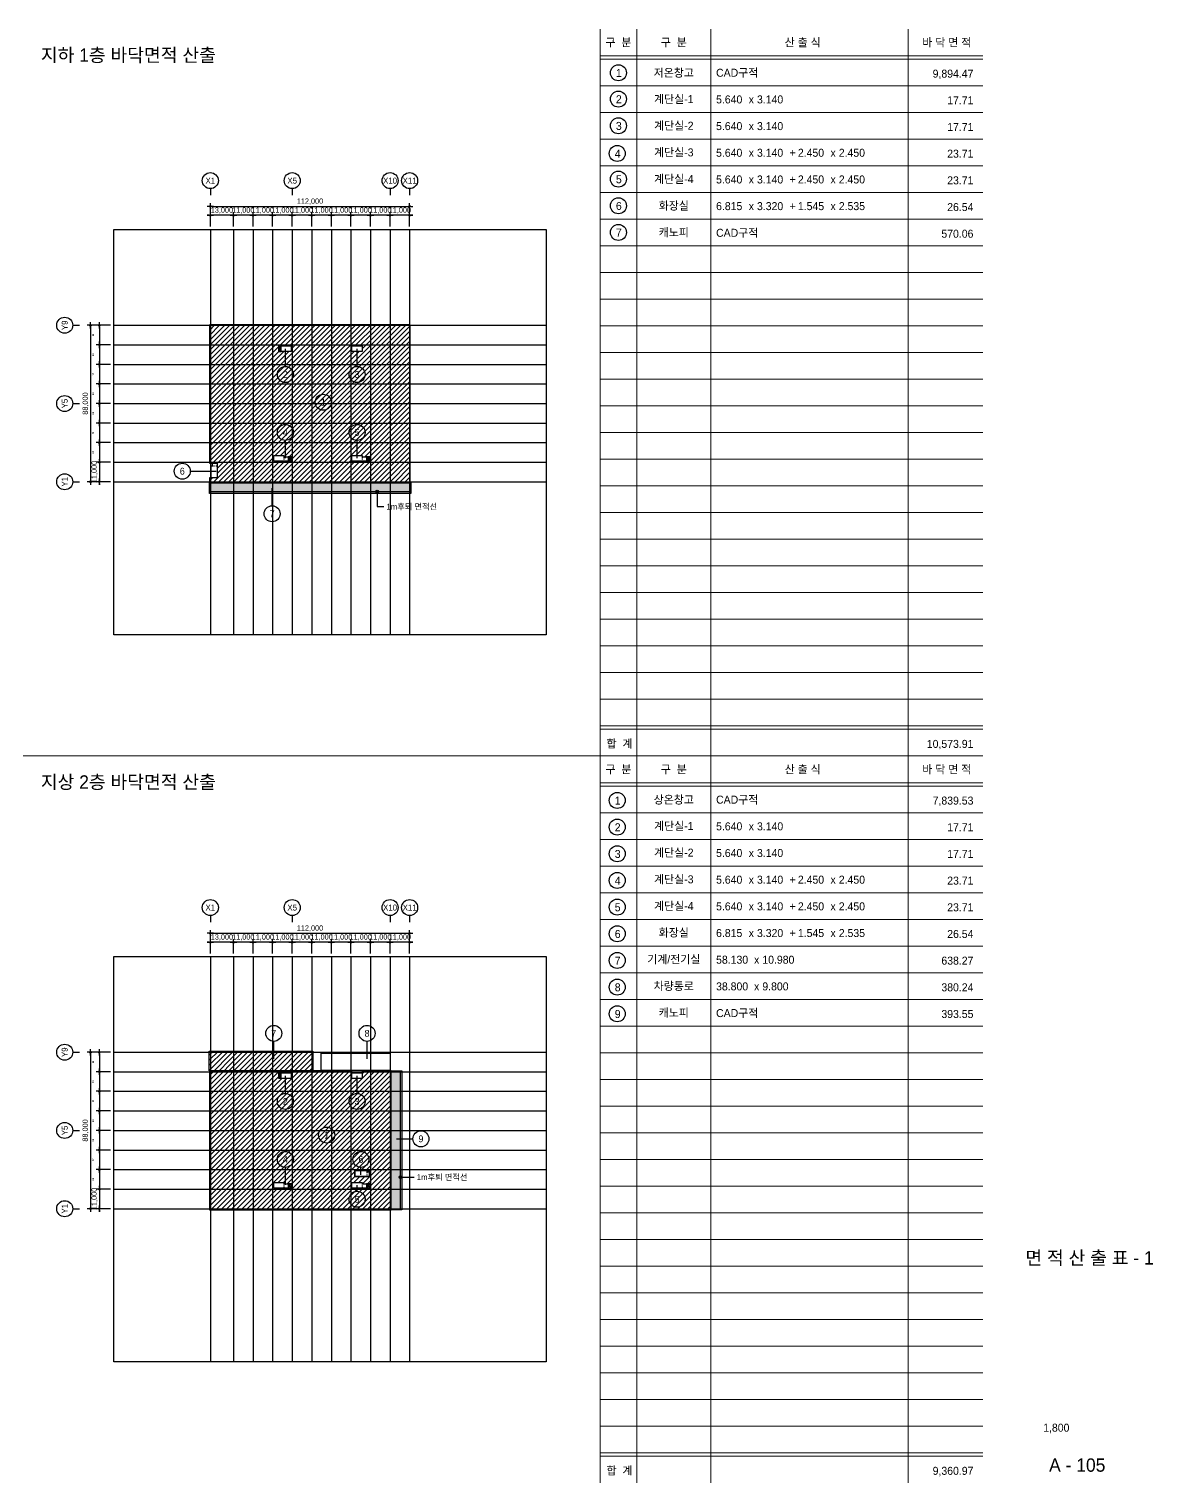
# Model space of a CAD drawing. Header units: millimetres. Extents: x 1215974 to 3657559, y -3188609 to -2371109.
# Drawn here: x 1766093 to 2397573, y -3188609 to -2371109 of the extents above; entities that cross this region are included whole.
import ezdxf
from ezdxf.enums import TextEntityAlignment as Align

# ---------------------------------------------------------------- set-up
doc = ezdxf.new("R2010")
doc.units = ezdxf.units.MM
doc.header["$LTSCALE"] = 200
doc.linetypes.add('5M5', pattern=[10, 5, -5])
doc.linetypes.add('CEN', pattern=[35, 30, -2, 1, -2])
for name, color, linetype in [('0-신축', 1, 'Continuous'), ('3TEX', 3, 'Continuous'), ('4A.TEC CEN', 1, 'CEN'), ('4A.TEC DIM', 7, 'Continuous'), ('4A.TEC FORM-TEXT', 3, 'Continuous'), ('4A.TEC TEXT 2', 3, 'Continuous'), ('4A.TEC 심볼', 7, 'Continuous'), ('HAT', 5, 'Continuous'), ('MK2', 1, 'Continuous'), ('SHEET', 7, 'Continuous'), ('TEXT2', 2, 'Continuous'), ('WINDOW', 6, 'Continuous')]:
    doc.layers.add(name, color=color, linetype=linetype)
doc.layers.add('DEFPOINT', color=135, linetype='Continuous', plot=False)
doc.styles.add('GHS', font='malgun.ttf')
doc.styles.add('나눔고딕', font='')
doc.styles.add('돋움', font='')
doc.styles.add('울릉도L', font='')
doc.styles.get('나눔고딕').set_extended_font_data('Dotum')
doc.styles.get('돋움').set_extended_font_data('Dotum')
doc.styles.get('울릉도L').set_extended_font_data('Dotum')
doc.dimstyles.new('DIM_600(외부치수)', dxfattribs={"dimscale": 400, "dimtxt": 3.3, "dimasz": 1, "dimexe": 2, "dimexo": 2, "dimgap": 1, "dimtad": 1, "dimdec": 0, "dimdsep": 46, "dimlunit": 6, "dimtxsty": '나눔고딕', "dimblk1": 'DIMDOT', "dimblk2": 'DIMDOT', "dimsah": 1, "dimcen": 2.5, "dimdle": 1.5, "dimclrd": 8, "dimclre": 8, "dimclrt": 3, "dimadec": 0, "dimazin": 0, "dimtfac": 1, "dimtdec": 0, "dimtix": 1, "dimtmove": 2, "dimatfit": 3, "dimldrblk": 'DIMDOT', "dimfxl": 1, "dimtvp": 1, "dimtolj": 1, "dimtzin": 0, "dimarcsym": 0})

# ---------------------------------------------------------------- blocks, each defined once
blk = doc.blocks.new('DIMDOT')
at = {"color": 0}
blk.add_line((-2, 0), (2, 0), dxfattribs=at)
for radius in [0.5, 0.25]:
    blk.add_circle((0, 0), radius, dxfattribs=at)
blk = doc.blocks.new('*D464')
at = {"layer": '4A.TEC DIM', "color": 8, "lineweight": -2}
for p, q in [((1324934, -2482093), (1324934, -2468999)), ((1325834, -2470799), (1436034, -2470799)), ((1436934, -2482093), (1436934, -2468999))]:
    blk.add_line(p, q, dxfattribs=at)
at = {"layer": 'Defpoints', "color": 0}
for p in [(1436934, -2470799), (1324934, -2483893), (1436934, -2483893)]:
    blk.add_point(p, dxfattribs=at)
at = {"layer": '4A.TEC DIM', "color": 8, "lineweight": -2, "xscale": 900, "yscale": 900, "zscale": 900, "rotation": 180}
blk.add_blockref('DIMDOT', (1324934, -2470799), dxfattribs=at)
at = {"layer": '4A.TEC DIM', "color": 8, "lineweight": -2, "xscale": 900, "yscale": 900, "zscale": 900}
blk.add_blockref('DIMDOT', (1436934, -2470799), dxfattribs=at)
at = {"layer": '4A.TEC DIM', "color": 3, "insert": (1380934, -2468126), "char_height": 2970, "attachment_point": 5, "style": '나눔고딕'}
blk.add_mtext('\\A1;112,000', dxfattribs=at)
blk = doc.blocks.new('ccs122')
at = {"layer": '4A.TEC 심볼'}
blk.add_line((0, 8), (0, 3), dxfattribs=at)
blk.add_circle((0, 14), 6, dxfattribs=at)
at = {"layer": '4A.TEC TEXT 2', "color": 3, "style": 'GHS'}
blk.add_attdef('NO', text='', height=4.5, dxfattribs=at).set_placement((0, 14), align=Align.MIDDLE_CENTER)
blk = doc.blocks.new('*D465')
at = {"layer": '4A.TEC DIM', "color": 8, "lineweight": -2}
for p, q in [((1268865, -2537667), (1255770, -2537667)), ((1257570, -2538567), (1257570, -2624767)), ((1268865, -2625667), (1255770, -2625667))]:
    blk.add_line(p, q, dxfattribs=at)
at = {"layer": 'Defpoints', "color": 0}
for p in [(1270665, -2537667), (1257570, -2625667), (1270665, -2625667)]:
    blk.add_point(p, dxfattribs=at)
at = {"layer": '4A.TEC DIM', "color": 8, "lineweight": -2, "xscale": 900, "yscale": 900, "zscale": 900}
for p, rotation in [((1257570, -2537667), 90), ((1257570, -2625667), 270)]:
    blk.add_blockref('DIMDOT', p, dxfattribs=dict(at, rotation=rotation))
at = {"layer": '4A.TEC DIM', "color": 3, "insert": (1254897, -2581667), "char_height": 2970, "attachment_point": 5, "rotation": 90, "style": '나눔고딕'}
blk.add_mtext('\\A1;88,000', dxfattribs=at)
blk = doc.blocks.new('*D466')
at = {"layer": '4A.TEC DIM', "color": 8, "lineweight": -2}
for p, q in [((1268865, -2614667), (1260783, -2614667)), ((1262583, -2613767), (1262583, -2612867)), ((1262583, -2614667), (1262583, -2625667)), ((1268865, -2625667), (1260783, -2625667)), ((1262583, -2626567), (1262583, -2627467))]:
    blk.add_line(p, q, dxfattribs=at)
at = {"layer": 'Defpoints', "color": 0}
for p in [(1270665, -2614667), (1262583, -2625667), (1270665, -2625667)]:
    blk.add_point(p, dxfattribs=at)
at = {"layer": '4A.TEC DIM', "color": 8, "lineweight": -2, "xscale": 900, "yscale": 900, "zscale": 900}
for p, rotation in [((1262583, -2614667), 270), ((1262583, -2625667), 90)]:
    blk.add_blockref('DIMDOT', p, dxfattribs=dict(at, rotation=rotation))
at = {"layer": '4A.TEC DIM', "color": 3, "insert": (1259910, -2620167), "char_height": 2970, "attachment_point": 5, "rotation": 90, "style": '나눔고딕'}
blk.add_mtext('\\A1;11,000', dxfattribs=at)
blk = doc.blocks.new('*D467')
at = {"layer": '4A.TEC DIM', "color": 8, "lineweight": -2}
for p, q in [((1324034, -2475811), (1323134, -2475811)), ((1324934, -2482093), (1324934, -2474011)), ((1337934, -2475811), (1324934, -2475811)), ((1337934, -2482093), (1337934, -2474011)), ((1338834, -2475811), (1339734, -2475811))]:
    blk.add_line(p, q, dxfattribs=at)
at = {"layer": 'Defpoints', "color": 0}
for p in [(1324934, -2475811), (1324934, -2483893), (1337934, -2483893)]:
    blk.add_point(p, dxfattribs=at)
at = {"layer": '4A.TEC DIM', "color": 8, "lineweight": -2, "xscale": 900, "yscale": 900, "zscale": 900}
blk.add_blockref('DIMDOT', (1324934, -2475811), dxfattribs=at)
at = {"layer": '4A.TEC DIM', "color": 8, "lineweight": -2, "xscale": 900, "yscale": 900, "zscale": 900, "rotation": 180}
blk.add_blockref('DIMDOT', (1337934, -2475811), dxfattribs=at)
at = {"layer": '4A.TEC DIM', "color": 3, "insert": (1331434, -2473138), "char_height": 2970, "attachment_point": 5, "style": '나눔고딕'}
blk.add_mtext('\\A1;13,000', dxfattribs=at)
blk = doc.blocks.new('*D468')
at = {"layer": '4A.TEC DIM', "color": 8, "lineweight": -2}
for p, q in [((1268865, -2603667), (1260783, -2603667)), ((1262583, -2604567), (1262583, -2613767)), ((1268865, -2614667), (1260783, -2614667))]:
    blk.add_line(p, q, dxfattribs=at)
at = {"layer": 'Defpoints', "color": 0}
for p in [(1270665, -2603667), (1262583, -2614667), (1270665, -2614667)]:
    blk.add_point(p, dxfattribs=at)
at = {"layer": '4A.TEC DIM', "color": 8, "lineweight": -2, "xscale": 900, "yscale": 900, "zscale": 900}
for p, rotation in [((1262583, -2603667), 90), ((1262583, -2614667), 270)]:
    blk.add_blockref('DIMDOT', p, dxfattribs=dict(at, rotation=rotation))
at = {"layer": '4A.TEC DIM', "color": 3, "insert": (1260198, -2609167), "char_height": 2970, "attachment_point": 5, "rotation": 90, "style": '나눔고딕'}
blk.add_mtext('\\A1;"', dxfattribs=at)
blk = doc.blocks.new('*D469')
at = {"layer": '4A.TEC DIM', "color": 8, "lineweight": -2}
for p, q in [((1268865, -2592667), (1260783, -2592667)), ((1262583, -2593567), (1262583, -2602767)), ((1268865, -2603667), (1260783, -2603667))]:
    blk.add_line(p, q, dxfattribs=at)
at = {"layer": 'Defpoints', "color": 0}
for p in [(1270665, -2592667), (1262583, -2603667), (1270665, -2603667)]:
    blk.add_point(p, dxfattribs=at)
at = {"layer": '4A.TEC DIM', "color": 8, "lineweight": -2, "xscale": 900, "yscale": 900, "zscale": 900}
for p, rotation in [((1262583, -2592667), 90), ((1262583, -2603667), 270)]:
    blk.add_blockref('DIMDOT', p, dxfattribs=dict(at, rotation=rotation))
at = {"layer": '4A.TEC DIM', "color": 3, "insert": (1260198, -2598167), "char_height": 2970, "attachment_point": 5, "rotation": 90, "style": '나눔고딕'}
blk.add_mtext('\\A1;"', dxfattribs=at)
blk = doc.blocks.new('*D470')
at = {"layer": '4A.TEC DIM', "color": 8, "lineweight": -2}
for p, q in [((1268865, -2581667), (1260783, -2581667)), ((1262583, -2582567), (1262583, -2591767)), ((1268865, -2592667), (1260783, -2592667))]:
    blk.add_line(p, q, dxfattribs=at)
at = {"layer": 'Defpoints', "color": 0}
for p in [(1270665, -2581667), (1262583, -2592667), (1270665, -2592667)]:
    blk.add_point(p, dxfattribs=at)
at = {"layer": '4A.TEC DIM', "color": 8, "lineweight": -2, "xscale": 900, "yscale": 900, "zscale": 900}
for p, rotation in [((1262583, -2581667), 90), ((1262583, -2592667), 270)]:
    blk.add_blockref('DIMDOT', p, dxfattribs=dict(at, rotation=rotation))
at = {"layer": '4A.TEC DIM', "color": 3, "insert": (1260198, -2587167), "char_height": 2970, "attachment_point": 5, "rotation": 90, "style": '나눔고딕'}
blk.add_mtext('\\A1;"', dxfattribs=at)
blk = doc.blocks.new('*D471')
at = {"layer": '4A.TEC DIM', "color": 8, "lineweight": -2}
for p, q in [((1268865, -2570667), (1260783, -2570667)), ((1262583, -2571567), (1262583, -2580767)), ((1268865, -2581667), (1260783, -2581667))]:
    blk.add_line(p, q, dxfattribs=at)
at = {"layer": 'Defpoints', "color": 0}
for p in [(1270665, -2570667), (1262583, -2581667), (1270665, -2581667)]:
    blk.add_point(p, dxfattribs=at)
at = {"layer": '4A.TEC DIM', "color": 8, "lineweight": -2, "xscale": 900, "yscale": 900, "zscale": 900}
for p, rotation in [((1262583, -2570667), 90), ((1262583, -2581667), 270)]:
    blk.add_blockref('DIMDOT', p, dxfattribs=dict(at, rotation=rotation))
at = {"layer": '4A.TEC DIM', "color": 3, "insert": (1260198, -2576167), "char_height": 2970, "attachment_point": 5, "rotation": 90, "style": '나눔고딕'}
blk.add_mtext('\\A1;"', dxfattribs=at)
blk = doc.blocks.new('*D472')
at = {"layer": '4A.TEC DIM', "color": 8, "lineweight": -2}
for p, q in [((1268865, -2559667), (1260783, -2559667)), ((1262583, -2560567), (1262583, -2569767)), ((1268865, -2570667), (1260783, -2570667))]:
    blk.add_line(p, q, dxfattribs=at)
at = {"layer": 'Defpoints', "color": 0}
for p in [(1270665, -2559667), (1262583, -2570667), (1270665, -2570667)]:
    blk.add_point(p, dxfattribs=at)
at = {"layer": '4A.TEC DIM', "color": 8, "lineweight": -2, "xscale": 900, "yscale": 900, "zscale": 900}
for p, rotation in [((1262583, -2559667), 90), ((1262583, -2570667), 270)]:
    blk.add_blockref('DIMDOT', p, dxfattribs=dict(at, rotation=rotation))
at = {"layer": '4A.TEC DIM', "color": 3, "insert": (1260198, -2565167), "char_height": 2970, "attachment_point": 5, "rotation": 90, "style": '나눔고딕'}
blk.add_mtext('\\A1;"', dxfattribs=at)
blk = doc.blocks.new('*D473')
at = {"layer": '4A.TEC DIM', "color": 8, "lineweight": -2}
for p, q in [((1268865, -2548667), (1260783, -2548667)), ((1262583, -2549567), (1262583, -2558767)), ((1268865, -2559667), (1260783, -2559667))]:
    blk.add_line(p, q, dxfattribs=at)
at = {"layer": 'Defpoints', "color": 0}
for p in [(1270665, -2548667), (1262583, -2559667), (1270665, -2559667)]:
    blk.add_point(p, dxfattribs=at)
at = {"layer": '4A.TEC DIM', "color": 8, "lineweight": -2, "xscale": 900, "yscale": 900, "zscale": 900}
for p, rotation in [((1262583, -2548667), 90), ((1262583, -2559667), 270)]:
    blk.add_blockref('DIMDOT', p, dxfattribs=dict(at, rotation=rotation))
at = {"layer": '4A.TEC DIM', "color": 3, "insert": (1260198, -2554167), "char_height": 2970, "attachment_point": 5, "rotation": 90, "style": '나눔고딕'}
blk.add_mtext('\\A1;"', dxfattribs=at)
blk = doc.blocks.new('*D474')
at = {"layer": '4A.TEC DIM', "color": 8, "lineweight": -2}
for p, q in [((1268865, -2537667), (1260783, -2537667)), ((1262583, -2538567), (1262583, -2547767)), ((1268865, -2548667), (1260783, -2548667))]:
    blk.add_line(p, q, dxfattribs=at)
at = {"layer": 'Defpoints', "color": 0}
for p in [(1270665, -2537667), (1262583, -2548667), (1270665, -2548667)]:
    blk.add_point(p, dxfattribs=at)
at = {"layer": '4A.TEC DIM', "color": 8, "lineweight": -2, "xscale": 900, "yscale": 900, "zscale": 900}
for p, rotation in [((1262583, -2537667), 90), ((1262583, -2548667), 270)]:
    blk.add_blockref('DIMDOT', p, dxfattribs=dict(at, rotation=rotation))
at = {"layer": '4A.TEC DIM', "color": 3, "insert": (1260198, -2543167), "char_height": 2970, "attachment_point": 5, "rotation": 90, "style": '나눔고딕'}
blk.add_mtext('\\A1;"', dxfattribs=at)
blk = doc.blocks.new('*D455')
at = {"layer": '4A.TEC DIM', "color": 8, "lineweight": -2}
for p, q in [((1337034, -2475811), (1336134, -2475811)), ((1337934, -2482093), (1337934, -2474011)), ((1348934, -2475811), (1337934, -2475811)), ((1348934, -2482093), (1348934, -2474011)), ((1349834, -2475811), (1350734, -2475811))]:
    blk.add_line(p, q, dxfattribs=at)
at = {"layer": 'Defpoints', "color": 0}
for p in [(1337934, -2475811), (1337934, -2483893), (1348934, -2483893)]:
    blk.add_point(p, dxfattribs=at)
at = {"layer": '4A.TEC DIM', "color": 8, "lineweight": -2, "xscale": 900, "yscale": 900, "zscale": 900}
blk.add_blockref('DIMDOT', (1337934, -2475811), dxfattribs=at)
at = {"layer": '4A.TEC DIM', "color": 8, "lineweight": -2, "xscale": 900, "yscale": 900, "zscale": 900, "rotation": 180}
blk.add_blockref('DIMDOT', (1348934, -2475811), dxfattribs=at)
at = {"layer": '4A.TEC DIM', "color": 3, "insert": (1343434, -2473138), "char_height": 2970, "attachment_point": 5, "style": '나눔고딕'}
blk.add_mtext('\\A1;11,000', dxfattribs=at)
blk = doc.blocks.new('*D456')
at = {"layer": '4A.TEC DIM', "color": 8, "lineweight": -2}
for p, q in [((1425034, -2475811), (1424134, -2475811)), ((1425934, -2482093), (1425934, -2474011)), ((1436934, -2475811), (1425934, -2475811)), ((1436934, -2482093), (1436934, -2474011)), ((1437834, -2475811), (1438734, -2475811))]:
    blk.add_line(p, q, dxfattribs=at)
at = {"layer": 'Defpoints', "color": 0}
for p in [(1425934, -2475811), (1425934, -2483893), (1436934, -2483893)]:
    blk.add_point(p, dxfattribs=at)
at = {"layer": '4A.TEC DIM', "color": 8, "lineweight": -2, "xscale": 900, "yscale": 900, "zscale": 900}
blk.add_blockref('DIMDOT', (1425934, -2475811), dxfattribs=at)
at = {"layer": '4A.TEC DIM', "color": 8, "lineweight": -2, "xscale": 900, "yscale": 900, "zscale": 900, "rotation": 180}
blk.add_blockref('DIMDOT', (1436934, -2475811), dxfattribs=at)
at = {"layer": '4A.TEC DIM', "color": 3, "insert": (1431434, -2473138), "char_height": 2970, "attachment_point": 5, "style": '나눔고딕'}
blk.add_mtext('\\A1;11,000', dxfattribs=at)
blk = doc.blocks.new('*D457')
at = {"layer": '4A.TEC DIM', "color": 8, "lineweight": -2}
for p, q in [((1348034, -2475811), (1347134, -2475811)), ((1348934, -2482093), (1348934, -2474011)), ((1359934, -2475811), (1348934, -2475811)), ((1359934, -2482093), (1359934, -2474011)), ((1360834, -2475811), (1361734, -2475811))]:
    blk.add_line(p, q, dxfattribs=at)
at = {"layer": 'Defpoints', "color": 0}
for p in [(1348934, -2475811), (1348934, -2483893), (1359934, -2483893)]:
    blk.add_point(p, dxfattribs=at)
at = {"layer": '4A.TEC DIM', "color": 8, "lineweight": -2, "xscale": 900, "yscale": 900, "zscale": 900}
blk.add_blockref('DIMDOT', (1348934, -2475811), dxfattribs=at)
at = {"layer": '4A.TEC DIM', "color": 8, "lineweight": -2, "xscale": 900, "yscale": 900, "zscale": 900, "rotation": 180}
blk.add_blockref('DIMDOT', (1359934, -2475811), dxfattribs=at)
at = {"layer": '4A.TEC DIM', "color": 3, "insert": (1354434, -2473138), "char_height": 2970, "attachment_point": 5, "style": '나눔고딕'}
blk.add_mtext('\\A1;11,000', dxfattribs=at)
blk = doc.blocks.new('*D458')
at = {"layer": '4A.TEC DIM', "color": 8, "lineweight": -2}
for p, q in [((1359034, -2475811), (1358134, -2475811)), ((1359934, -2482093), (1359934, -2474011)), ((1370934, -2475811), (1359934, -2475811)), ((1370934, -2482093), (1370934, -2474011)), ((1371834, -2475811), (1372734, -2475811))]:
    blk.add_line(p, q, dxfattribs=at)
at = {"layer": 'Defpoints', "color": 0}
for p in [(1359934, -2475811), (1359934, -2483893), (1370934, -2483893)]:
    blk.add_point(p, dxfattribs=at)
at = {"layer": '4A.TEC DIM', "color": 8, "lineweight": -2, "xscale": 900, "yscale": 900, "zscale": 900}
blk.add_blockref('DIMDOT', (1359934, -2475811), dxfattribs=at)
at = {"layer": '4A.TEC DIM', "color": 8, "lineweight": -2, "xscale": 900, "yscale": 900, "zscale": 900, "rotation": 180}
blk.add_blockref('DIMDOT', (1370934, -2475811), dxfattribs=at)
at = {"layer": '4A.TEC DIM', "color": 3, "insert": (1365434, -2473138), "char_height": 2970, "attachment_point": 5, "style": '나눔고딕'}
blk.add_mtext('\\A1;11,000', dxfattribs=at)
blk = doc.blocks.new('*D459')
at = {"layer": '4A.TEC DIM', "color": 8, "lineweight": -2}
for p, q in [((1370034, -2475811), (1369134, -2475811)), ((1370934, -2482093), (1370934, -2474011)), ((1381934, -2475811), (1370934, -2475811)), ((1381934, -2482093), (1381934, -2474011)), ((1382834, -2475811), (1383734, -2475811))]:
    blk.add_line(p, q, dxfattribs=at)
at = {"layer": 'Defpoints', "color": 0}
for p in [(1370934, -2475811), (1370934, -2483893), (1381934, -2483893)]:
    blk.add_point(p, dxfattribs=at)
at = {"layer": '4A.TEC DIM', "color": 8, "lineweight": -2, "xscale": 900, "yscale": 900, "zscale": 900}
blk.add_blockref('DIMDOT', (1370934, -2475811), dxfattribs=at)
at = {"layer": '4A.TEC DIM', "color": 8, "lineweight": -2, "xscale": 900, "yscale": 900, "zscale": 900, "rotation": 180}
blk.add_blockref('DIMDOT', (1381934, -2475811), dxfattribs=at)
at = {"layer": '4A.TEC DIM', "color": 3, "insert": (1376434, -2473138), "char_height": 2970, "attachment_point": 5, "style": '나눔고딕'}
blk.add_mtext('\\A1;11,000', dxfattribs=at)
blk = doc.blocks.new('*D460')
at = {"layer": '4A.TEC DIM', "color": 8, "lineweight": -2}
for p, q in [((1381034, -2475811), (1380134, -2475811)), ((1381934, -2482093), (1381934, -2474011)), ((1392934, -2475811), (1381934, -2475811)), ((1392934, -2482093), (1392934, -2474011)), ((1393834, -2475811), (1394734, -2475811))]:
    blk.add_line(p, q, dxfattribs=at)
at = {"layer": 'Defpoints', "color": 0}
for p in [(1381934, -2475811), (1381934, -2483893), (1392934, -2483893)]:
    blk.add_point(p, dxfattribs=at)
at = {"layer": '4A.TEC DIM', "color": 8, "lineweight": -2, "xscale": 900, "yscale": 900, "zscale": 900}
blk.add_blockref('DIMDOT', (1381934, -2475811), dxfattribs=at)
at = {"layer": '4A.TEC DIM', "color": 8, "lineweight": -2, "xscale": 900, "yscale": 900, "zscale": 900, "rotation": 180}
blk.add_blockref('DIMDOT', (1392934, -2475811), dxfattribs=at)
at = {"layer": '4A.TEC DIM', "color": 3, "insert": (1387434, -2473138), "char_height": 2970, "attachment_point": 5, "style": '나눔고딕'}
blk.add_mtext('\\A1;11,000', dxfattribs=at)
blk = doc.blocks.new('*D461')
at = {"layer": '4A.TEC DIM', "color": 8, "lineweight": -2}
for p, q in [((1392034, -2475811), (1391134, -2475811)), ((1392934, -2482093), (1392934, -2474011)), ((1403934, -2475811), (1392934, -2475811)), ((1403934, -2482093), (1403934, -2474011)), ((1404834, -2475811), (1405734, -2475811))]:
    blk.add_line(p, q, dxfattribs=at)
at = {"layer": 'Defpoints', "color": 0}
for p in [(1392934, -2475811), (1392934, -2483893), (1403934, -2483893)]:
    blk.add_point(p, dxfattribs=at)
at = {"layer": '4A.TEC DIM', "color": 8, "lineweight": -2, "xscale": 900, "yscale": 900, "zscale": 900}
blk.add_blockref('DIMDOT', (1392934, -2475811), dxfattribs=at)
at = {"layer": '4A.TEC DIM', "color": 8, "lineweight": -2, "xscale": 900, "yscale": 900, "zscale": 900, "rotation": 180}
blk.add_blockref('DIMDOT', (1403934, -2475811), dxfattribs=at)
at = {"layer": '4A.TEC DIM', "color": 3, "insert": (1398434, -2473138), "char_height": 2970, "attachment_point": 5, "style": '나눔고딕'}
blk.add_mtext('\\A1;11,000', dxfattribs=at)
blk = doc.blocks.new('*D462')
at = {"layer": '4A.TEC DIM', "color": 8, "lineweight": -2}
for p, q in [((1403034, -2475811), (1402134, -2475811)), ((1403934, -2482093), (1403934, -2474011)), ((1414934, -2475811), (1403934, -2475811)), ((1414934, -2482093), (1414934, -2474011)), ((1415834, -2475811), (1416734, -2475811))]:
    blk.add_line(p, q, dxfattribs=at)
at = {"layer": 'Defpoints', "color": 0}
for p in [(1403934, -2475811), (1403934, -2483893), (1414934, -2483893)]:
    blk.add_point(p, dxfattribs=at)
at = {"layer": '4A.TEC DIM', "color": 8, "lineweight": -2, "xscale": 900, "yscale": 900, "zscale": 900}
blk.add_blockref('DIMDOT', (1403934, -2475811), dxfattribs=at)
at = {"layer": '4A.TEC DIM', "color": 8, "lineweight": -2, "xscale": 900, "yscale": 900, "zscale": 900, "rotation": 180}
blk.add_blockref('DIMDOT', (1414934, -2475811), dxfattribs=at)
at = {"layer": '4A.TEC DIM', "color": 3, "insert": (1409434, -2473138), "char_height": 2970, "attachment_point": 5, "style": '나눔고딕'}
blk.add_mtext('\\A1;11,000', dxfattribs=at)
blk = doc.blocks.new('*D463')
at = {"layer": '4A.TEC DIM', "color": 8, "lineweight": -2}
for p, q in [((1414034, -2475811), (1413134, -2475811)), ((1414934, -2482093), (1414934, -2474011)), ((1425934, -2475811), (1414934, -2475811)), ((1425934, -2482093), (1425934, -2474011)), ((1426834, -2475811), (1427734, -2475811))]:
    blk.add_line(p, q, dxfattribs=at)
at = {"layer": 'Defpoints', "color": 0}
for p in [(1414934, -2475811), (1414934, -2483893), (1425934, -2483893)]:
    blk.add_point(p, dxfattribs=at)
at = {"layer": '4A.TEC DIM', "color": 8, "lineweight": -2, "xscale": 900, "yscale": 900, "zscale": 900}
blk.add_blockref('DIMDOT', (1414934, -2475811), dxfattribs=at)
at = {"layer": '4A.TEC DIM', "color": 8, "lineweight": -2, "xscale": 900, "yscale": 900, "zscale": 900, "rotation": 180}
blk.add_blockref('DIMDOT', (1425934, -2475811), dxfattribs=at)
at = {"layer": '4A.TEC DIM', "color": 3, "insert": (1420434, -2473138), "char_height": 2970, "attachment_point": 5, "style": '나눔고딕'}
blk.add_mtext('\\A1;11,000', dxfattribs=at)
blk = doc.blocks.new('aw7')
at = {"layer": '4A.TEC CEN', "color": 250, "ltscale": 500}
for p, q in [((1270664.75, -2537666.62), (1513625.95, -2537666.62)), ((1270664.75, -2548666.62), (1513625.95, -2548666.62)), ((1270664.75, -2559666.62), (1513625.95, -2559666.62)), ((1270664.75, -2570666.62), (1513625.95, -2570666.62)), ((1270664.75, -2581666.62), (1513625.95, -2581666.62)), ((1270664.75, -2592666.62), (1513625.95, -2592666.62)), ((1270664.75, -2603666.62), (1513625.95, -2603666.62)), ((1270664.75, -2614666.62), (1513625.95, -2614666.62)), ((1270664.75, -2625666.62), (1513625.95, -2625666.62))]:
    blk.add_line(p, q, dxfattribs=at)
for points in [[(1324933.58, -2483892.94), (1324933.58, -2711729.78)], [(1337933.58, -2483892.94), (1337933.58, -2711729.78)], [(1348933.58, -2483892.94), (1348933.58, -2711729.78)], [(1359933.58, -2483892.94), (1359933.58, -2711729.78)], [(1370933.58, -2483892.94), (1370933.58, -2711729.78)], [(1381933.58, -2483892.94), (1381933.58, -2711729.78)], [(1392933.58, -2483892.94), (1392933.58, -2711729.78)], [(1403933.58, -2483892.94), (1403933.58, -2711729.78)], [(1414933.58, -2483892.94), (1414933.58, -2711729.78)], [(1425933.58, -2483892.94), (1425933.58, -2711729.78)], [(1436933.58, -2483892.94), (1436933.58, -2711729.78)]]:
    blk.add_lwpolyline(points, dxfattribs=at)
at = {"layer": 'DEFPOINT', "elevation": -1666.67}
blk.add_lwpolyline([(1270664.75, -2483892.94), (1513625.95, -2483892.94), (1513625.95, -2711729.78), (1270664.75, -2711729.78)], close=True, dxfattribs=at)
at = {"layer": '4A.TEC 심볼'}
ref = blk.add_blockref('ccs122', (1324933.58, -2466833.46, 4999.55), dxfattribs=dict(at, xscale=749.999996624525, yscale=749.999996624525, zscale=749.999996624525))
ref.add_attrib('NO', 'X1', dxfattribs={"layer": '0', "color": 3, "height": 3375, "style": '울릉도L'}).set_placement((1324928.96, -2456320.02, 4999.55), align=Align.MIDDLE_CENTER)
ref = blk.add_blockref('ccs122', (1370933.58, -2466833.46, 4999.55), dxfattribs=dict(at, xscale=749.999996624525, yscale=749.999996624525, zscale=749.999996624525))
ref.add_attrib('NO', 'X5', dxfattribs={"layer": '0', "color": 3, "height": 3375, "style": '울릉도L'}).set_placement((1370928.96, -2456320.02, 9999.1), align=Align.MIDDLE_CENTER)
ref = blk.add_blockref('ccs122', (1425933.58, -2466833.46, 4999.55), dxfattribs=dict(at, xscale=749.999996624525, yscale=749.999996624525, zscale=749.999996624525))
ref.add_attrib('NO', 'X10', dxfattribs={"layer": '0', "color": 3, "height": 3375, "style": '울릉도L'}).set_placement((1425928.96, -2456320.02, 9999.1), align=Align.MIDDLE_CENTER)
ref = blk.add_blockref('ccs122', (1436933.58, -2466833.46, 4999.55), dxfattribs=dict(at, xscale=749.999996624525, yscale=749.999996624525, zscale=749.999996624525))
ref.add_attrib('NO', 'X11', dxfattribs={"layer": '0', "color": 3, "height": 3375, "style": '울릉도L'}).set_placement((1436928.96, -2456320.03, 9999.1), align=Align.MIDDLE_CENTER)
ref = blk.add_blockref('ccs122', (1253605.27, -2537666.62, 4999.55), dxfattribs=dict(at, xscale=749.999996624525, yscale=749.999996624525, zscale=749.999996624525, rotation=90))
ref.add_attrib('NO', 'Y9', dxfattribs={"layer": '0', "color": 3, "height": 3375, "rotation": 90, "style": '울릉도L'}).set_placement((1243091.84, -2537671.24, 7499.55), align=Align.MIDDLE_CENTER)
ref = blk.add_blockref('ccs122', (1253605.27, -2581666.62, 4999.55), dxfattribs=dict(at, xscale=749.999996624525, yscale=749.999996624525, zscale=749.999996624525, rotation=90))
ref.add_attrib('NO', 'Y5', dxfattribs={"layer": '0', "color": 3, "height": 3375, "rotation": 90, "style": '울릉도L'}).set_placement((1243091.84, -2581671.24, 7499.55), align=Align.MIDDLE_CENTER)
ref = blk.add_blockref('ccs122', (1253605.27, -2625666.62, 4999.55), dxfattribs=dict(at, xscale=749.999996624525, yscale=749.999996624525, zscale=749.999996624525, rotation=90))
ref.add_attrib('NO', 'Y1', dxfattribs={"layer": '0', "color": 3, "height": 3375, "rotation": 90, "style": '울릉도L'}).set_placement((1243091.83, -2625671.24, 7499.55), align=Align.MIDDLE_CENTER)
at = {"layer": '4A.TEC DIM'}
for base, p1, p2, picture, middle in [((1436933.58, -2470798.64, 4999.55), (1324933.58, -2483892.94, 4999.55), (1436933.58, -2483892.94, 882.27), '*D464', (1380933.58, -2468125.51, 4999.55)), ((1324933.58, -2475811.36, 4999.55), (1337933.58, -2483892.94), (1324933.58, -2483892.94, 4999.55), '*D467', (1331433.58, -2473138.23, 4999.55)), ((1337933.58, -2475811.36, 4999.55), (1348933.58, -2483892.94), (1337933.58, -2483892.94, 4230.39), '*D455', (1343433.58, -2473138.23, 4999.55)), ((1348933.58, -2475811.36, 4999.55), (1359933.58, -2483892.94), (1348933.58, -2483892.94, 4230.39), '*D457', (1354433.58, -2473138.23, 4999.55)), ((1359933.58, -2475811.36, 4999.55), (1370933.58, -2483892.94), (1359933.58, -2483892.94, 4230.39), '*D458', (1365433.58, -2473138.23, 4999.55)), ((1370933.58, -2475811.36, 4999.55), (1381933.58, -2483892.94), (1370933.58, -2483892.94, 4230.39), '*D459', (1376433.58, -2473138.23, 4999.55)), ((1381933.58, -2475811.36, 4999.55), (1392933.58, -2483892.94), (1381933.58, -2483892.94, 4230.39), '*D460', (1387433.58, -2473138.23, 4999.55)), ((1392933.58, -2475811.36, 4999.55), (1403933.58, -2483892.94), (1392933.58, -2483892.94, 4230.39), '*D461', (1398433.58, -2473138.23, 4999.55)), ((1403933.58, -2475811.36, 4999.55), (1414933.58, -2483892.94), (1403933.58, -2483892.94, 4230.39), '*D462', (1409433.58, -2473138.23, 4999.55)), ((1414933.58, -2475811.36, 4999.55), (1425933.58, -2483892.94), (1414933.58, -2483892.94, 4230.39), '*D463', (1420433.58, -2473138.23, 4999.55)), ((1425933.58, -2475811.36, 4999.55), (1436933.58, -2483892.94), (1425933.58, -2483892.94, 4230.39), '*D456', (1431433.58, -2473138.23, 4999.55))]:
    dim = blk.add_linear_dim(base=base, p1=p1, p2=p2, dimstyle='DIM_600(외부치수)', override={"dimscale": 900, "dimdec": 1, "dimblk1": 'DIMDOT', "dimblk2": 'DIMDOT'}, dxfattribs=at)
    dim.commit()
    dim.dimension.update_dxf_attribs({"geometry": picture, "text_midpoint": middle})
for base, p1, picture, middle in [((1257570.46, -2625666.62, 3332.88), (1270664.75, -2537666.62, 3332.88), '*D465', (1254897.32, -2581666.62, 3332.88)), ((1262583.17, -2625666.62, 3332.88), (1270664.75, -2614666.62, 3332.88), '*D466', (1259910.04, -2620166.62, 3332.88))]:
    dim = blk.add_linear_dim(base=base, p1=p1, p2=(1270664.75, -2625666.62, 3332.88), angle=90, dimstyle='DIM_600(외부치수)', override={"dimscale": 900, "dimdec": 1, "dimblk1": 'DIMDOT', "dimblk2": 'DIMDOT'}, dxfattribs=at)
    dim.commit()
    dim.dimension.update_dxf_attribs({"geometry": picture, "text_midpoint": middle})
for base, p1, p2, picture, middle in [((1262583.17, -2548666.62, 3332.88), (1270664.75, -2537666.62, 3332.88), (1270664.75, -2548666.62, 3332.88), '*D474', (1260198.17, -2543166.62, 3332.88)), ((1262583.17, -2559666.62, 3332.88), (1270664.75, -2548666.62, 3332.88), (1270664.75, -2559666.62, 3332.88), '*D473', (1260198.17, -2554166.62, 3332.88)), ((1262583.17, -2570666.62, 3332.88), (1270664.75, -2559666.62, 3332.88), (1270664.75, -2570666.62, 3332.88), '*D472', (1260198.17, -2565166.62, 3332.88)), ((1262583.17, -2581666.62, 3332.88), (1270664.75, -2570666.62, 3332.88), (1270664.75, -2581666.62, 3332.88), '*D471', (1260198.17, -2576166.62, 3332.88)), ((1262583.17, -2592666.62, 3332.88), (1270664.75, -2581666.62, 3332.88), (1270664.75, -2592666.62, 3332.88), '*D470', (1260198.17, -2587166.62, 3332.88)), ((1262583.17, -2603666.62, 3332.88), (1270664.75, -2592666.62, 3332.88), (1270664.75, -2603666.62, 3332.88), '*D469', (1260198.17, -2598166.62, 3332.88)), ((1262583.17, -2614666.62, 3332.88), (1270664.75, -2603666.62, 3332.88), (1270664.75, -2614666.62, 3332.88), '*D468', (1260198.17, -2609166.62, 3332.88))]:
    dim = blk.add_linear_dim(base=base, p1=p1, p2=p2, angle=90, text='"', dimstyle='DIM_600(외부치수)', override={"dimscale": 900, "dimdec": 1, "dimtxsty": '나눔고딕', "dimblk1": 'DIMDOT', "dimblk2": 'DIMDOT'}, dxfattribs=at)
    dim.commit()
    dim.dimension.update_dxf_attribs({"geometry": picture, "text_midpoint": middle})

msp = doc.modelspace()

# ---------------------------------------------------------------- hatches: boundary and pattern name
at = {"layer": 'HAT'}
h = msp.add_hatch(dxfattribs=at)
h.set_pattern_fill('ANSI31', color=8, scale=16000, style=0)
h.set_pattern_definition([(45, (-428651, 845765.4), (-1414.2136, 1414.2136), [])])
h.paths.add_polyline_path([(1867371, -2615167), (1871754, -2615167), (1871754, -2623527), (1867371, -2623527), (1867371, -2626229), (1980534, -2626229), (1980534, -2625967), (1980234, -2625967), (1980234, -2537367), (1867634, -2537367), (1867634, -2537667), (1867371, -2537667)])
h.paths.add_polyline_path([(1911624, -2614067), (1903534, -2614067), (1903534, -2610927), (1909174, -2610927), (1909174, -2611617), (1911624, -2611617), (1911624, -2611479), (1913596, -2611479), (1913596, -2614204), (1911624, -2614204)], flags=16)
h.paths.add_polyline_path([(1955624, -2614067), (1947534, -2614067), (1947534, -2610927), (1953174, -2610927), (1953174, -2611617), (1955624, -2611617), (1955624, -2611479), (1957596, -2611479), (1957596, -2614204), (1955624, -2614204)], flags=16)
h.paths.add_polyline_path([(1907694, -2552407), (1907694, -2552544), (1906356, -2552544), (1906356, -2549129), (1907694, -2549129), (1907694, -2549267), (1913334, -2549267), (1913334, -2552407)], flags=16)
h.paths.add_polyline_path([(1947534, -2549267), (1953174, -2549267), (1953174, -2552407), (1947534, -2552407)], flags=16)
h = msp.add_hatch(dxfattribs=at)
h.set_pattern_fill('ANSI31', color=8, scale=16000, style=0)
h.set_pattern_definition([(45, (-410798.4, 456010.7), (-1414.2136, 1414.2136), [])])
h.paths.add_polyline_path([(1907694, -2961157), (1907694, -2961294), (1906356, -2961294), (1906356, -2956829), (1867371, -2956829), (1867371, -3034979), (1969496, -3034979), (1969496, -2956854), (1953174, -2956854), (1953174, -2961157), (1947534, -2961157), (1947534, -2956854), (1925496, -2956854), (1925496, -2956829), (1913334, -2956829), (1913334, -2961157)])
h.paths.add_polyline_path([(1911624, -3022817), (1903534, -3022817), (1903534, -3019677), (1909174, -3019677), (1909174, -3020367), (1911624, -3020367), (1911624, -3020229), (1913596, -3020229), (1913596, -3022954), (1911624, -3022954)], flags=16)
h.paths.add_polyline_path([(1955624, -3022817), (1947534, -3022817), (1947534, -3019677), (1953174, -3019677), (1953174, -3020367), (1955624, -3020367), (1955624, -3020229), (1957596, -3020229), (1957596, -3022954), (1955624, -3022954)], flags=16)
h.paths.add_polyline_path([(1957414, -3012937), (1949054, -3012937), (1949054, -3016257), (1957414, -3016257)], flags=16)
h.paths.add_polyline_path([(1925496, -2956829), (1867366, -2956829), (1867366, -2945849), (1925496, -2945849)])
at = {"layer": 'MK2'}
h = msp.add_hatch(color=253, dxfattribs=at)
h.dxf.hatch_style = 1
h.paths.add_polyline_path([(1867371, -2626229), (1867371, -2631267), (1980534, -2631267), (1980534, -2626229)])
h = msp.add_hatch(color=253, dxfattribs=at)
h.dxf.hatch_style = 1
h.paths.add_polyline_path([(1969496, -2956854), (1969496, -3034979), (1974534, -3034979), (1974534, -2956854)])

# ---------------------------------------------------------------- linework, layer by layer
for p, q in [((1910088, -2560838, 0), (1910088, -2550956, 0)), ((1950392, -2560838, 0), (1950392, -2550956, 0)), ((1910088, -2612300, 0), (1910088, -2602419, 0)), ((1950392, -2612300, 0), (1950392, -2602419, 0)), ((1856676, -2619706, 0), (1871239, -2619706, 0)), ((1902664, -2639169, 0), (1902664, -2629288, 0)), ((1961647, -2631177, 0), (1961647, -2639628, 0)), ((1961647, -2639628, 0), (1965468, -2639628, 0)), ((1903588, -2950188), (1903588, -2940307)), ((1955989, -2950188), (1955989, -2940307)), ((1910088, -2969588, 0), (1910088, -2959706, 0)), ((1950392, -2969588, 0), (1950392, -2959706, 0)), ((1972457, -2995124), (1981760, -2995124)), ((1910088, -3021050, 0), (1910088, -3011169, 0)), ((1952555, -3015359, 0), (1952555, -3011169, 0)), ((1950392, -3024616, 0), (1950392, -3021253, 0)), ((1974861, -3016632), (1982503, -3016632))]:
    msp.add_line(p, q)
at = {"color": 1}
for p, q in [((1907694, -2961294), (1906356, -2956829)), ((1907694, -2956829, 0), (1906356, -2961294, 0)), ((1907694, -2958017), (1913334, -2956829)), ((1907694, -2956829, 0), (1913334, -2958017, 0)), ((1955869, -3013722), (1957414, -3012937)), ((1955869, -3012937, 0), (1957414, -3013722, 0)), ((1911624, -3022954), (1913596, -3020229)), ((1911624, -3020229, 0), (1913596, -3022954, 0)), ((1955624, -3022954), (1957596, -3020229)), ((1955624, -3020229, 0), (1957596, -3022954, 0))]:
    msp.add_line(p, q, dxfattribs=at)
at = {"color": 1, "linetype": '5M5', "ltscale": 0.5}
for p, q in [((1955869, -3013722), (1955869, -3016257)), ((1909174, -3020367), (1909174, -3022817)), ((1953174, -3020367), (1953174, -3022817))]:
    msp.add_line(p, q, dxfattribs=at)
at = {"color": 2, "ltscale": 600}
for points in [[(1867371, -2615167), (1871754, -2615167), (1871754, -2623527), (1867371, -2623527), (1867371, -2626229), (1980534, -2626229), (1980534, -2625967), (1980534, -2625967), (1980234, -2625967), (1980234, -2537367), (1867634, -2537367), (1867634, -2537667), (1867371, -2537667)], [(1907694, -2549267), (1913334, -2549267), (1913334, -2552407), (1907694, -2552407)], [(1947534, -2549267), (1953174, -2549267), (1953174, -2552407), (1947534, -2552407)], [(1868434, -2623527), (1868434, -2616712), (1869219, -2616712), (1869219, -2615167), (1871754, -2615167), (1871754, -2623527)], [(1903534, -2610927), (1909174, -2610927), (1909174, -2611617), (1911624, -2611617), (1911624, -2614067), (1903534, -2614067)], [(1947534, -2610927), (1953174, -2610927), (1953174, -2611617), (1955624, -2611617), (1955624, -2614067), (1947534, -2614067)], [(1925496, -2956829), (1867366, -2956829), (1867366, -2945849), (1925496, -2945849)], [(1907694, -2958017), (1913334, -2958017), (1913334, -2961157), (1907694, -2961157)], [(1947534, -2958017), (1953174, -2958017), (1953174, -2961157), (1947534, -2961157)], [(1949054, -3016257), (1949054, -3012937), (1955869, -3012937), (1955869, -3013722), (1957414, -3013722), (1957414, -3016257)], [(1903534, -3019677), (1909174, -3019677), (1909174, -3020367), (1911624, -3020367), (1911624, -3022817), (1903534, -3022817)], [(1947534, -3019677), (1953174, -3019677), (1953174, -3020367), (1955624, -3020367), (1955624, -3022817), (1947534, -3022817)]]:
    msp.add_lwpolyline(points, close=True, dxfattribs=at)
at = {"color": 1}
for points in [[(1907694, -2552407), (1907694, -2552544), (1906356, -2552544), (1906356, -2549129), (1907694, -2549129), (1907694, -2549267), (1913334, -2549267), (1913334, -2552407), (1907694, -2552407)], [(1906356, -2549129), (1907694, -2552544)], [(1907694, -2549129), (1906356, -2552544)], [(1911624, -2611479), (1913596, -2614204)], [(1913596, -2611479), (1911624, -2614204)], [(1955624, -2611479), (1957596, -2614204)], [(1957596, -2611479), (1955624, -2614204)]]:
    msp.add_lwpolyline(points, dxfattribs=at)
for points in [[(1911624, -2614067), (1903534, -2614067), (1903534, -2610927), (1909174, -2610927), (1909174, -2611617), (1911624, -2611617), (1911624, -2611479), (1913596, -2611479), (1913596, -2614204), (1911624, -2614204), (1911624, -2614067)], [(1955624, -2614067), (1947534, -2614067), (1947534, -2610927), (1953174, -2610927), (1953174, -2611617), (1955624, -2611617), (1955624, -2611479), (1957596, -2611479), (1957596, -2614204), (1955624, -2614204), (1955624, -2614067)], [(1957414, -3012937), (1949054, -3012937), (1949054, -3016257), (1957414, -3016257)], [(1911624, -3022817), (1903534, -3022817), (1903534, -3019677), (1909174, -3019677), (1909174, -3020367), (1911624, -3020367), (1911624, -3020229), (1913596, -3020229), (1913596, -3022954), (1911624, -3022954), (1911624, -3022817)], [(1955624, -3022817), (1947534, -3022817), (1947534, -3019677), (1953174, -3019677), (1953174, -3020367), (1955624, -3020367), (1955624, -3020229), (1957596, -3020229), (1957596, -3022954), (1955624, -3022954), (1955624, -3022817)]]:
    msp.add_lwpolyline(points, close=True, dxfattribs=at)
at = {"color": 1, "linetype": '5M5', "ltscale": 0.5}
for points in [[(1909174, -2611617), (1909174, -2614067)], [(1953174, -2611629), (1953174, -2614067)], [(1869219, -2616712), (1871754, -2616712)]]:
    msp.add_lwpolyline(points, dxfattribs=at)
msp.add_lwpolyline([(1867371, -2626229), (1980534, -2626229), (1980534, -2632267), (1867371, -2632267)], close=True)
at = {"color": 4}
msp.add_lwpolyline([(1930134, -2946917), (1968934, -2946917), (1968934, -2956717), (1930134, -2956717)], close=True, dxfattribs=at)
at = {"color": 2, "ltscale": 600}
msp.add_lwpolyline([(1907694, -2961157), (1907694, -2961294), (1906356, -2961294), (1906356, -2956829), (1867371, -2956829), (1867371, -3034979), (1969496, -3034979), (1969496, -2956854), (1953174, -2956854), (1953174, -2961157), (1947534, -2961157), (1947534, -2956854), (1925496, -2956854), (1925496, -2956829), (1913334, -2956829), (1913334, -2961157), (1907694, -2961157)], dxfattribs=at)
at = {"elevation": 0}
msp.add_lwpolyline([(1969496, -2956854), (1975534, -2956854), (1975534, -3034979), (1969496, -3034979)], close=True, dxfattribs=at)
for centre, radius in [((1910088, -2565338, 0), 4500), ((1950392, -2565338, 0), 4500), ((1931413, -2580929, 0), 4500), ((1910088, -2597919, 0), 4500), ((1950392, -2597919, 0), 4500), ((1852176, -2619706, 0), 4500), ((1961647, -2631177, 0), 771), ((1902664, -2643669, 0), 4500), ((1903588, -2935807), 4500), ((1955989, -2935807), 4500), ((1910088, -2974088, 0), 4500), ((1950392, -2974088, 0), 4500), ((1933297, -2993021, 0), 4500), ((1986260, -2995124), 4500), ((1910088, -3006669, 0), 4500), ((1952555, -3006669, 0), 4500), ((1974861, -3016632), 771), ((1950392, -3029116, 0), 4500)]:
    msp.add_circle(centre, radius)
at = {"layer": '0-신축', "color": 3}
msp.add_lwpolyline([(1867371, -2626229), (1980534, -2626229), (1980534, -2631267), (1867371, -2631267)], close=True, dxfattribs=at)
at = {"layer": '0-신축', "color": 3, "elevation": 0}
msp.add_lwpolyline([(1969496, -2956854), (1974534, -2956854), (1974534, -3034979), (1969496, -3034979)], close=True, dxfattribs=at)
at = {"layer": 'SHEET', "color": 2, "lineweight": 0}
for p, q in [((2086899, -2371109), (2086899, -2779859)), ((1215974, -2779859), (2301974, -2779859)), ((2086899, -2779859), (2086899, -3188609))]:
    msp.add_line(p, q, dxfattribs=at)
at = {"layer": 'SHEET', "color": 8, "lineweight": 0}
for p, q in [((2107582, -2371109), (2107582, -2779859)), ((2259963, -2371109), (2259963, -2779859)), ((2301974, -2402984), (2086899, -2402984)), ((2301974, -2417984), (2086899, -2417984)), ((2301974, -2432984), (2086899, -2432984)), ((2301974, -2447984), (2086899, -2447984)), ((2301974, -2462984), (2086899, -2462984)), ((2301974, -2477984), (2086899, -2477984)), ((2301974, -2492984), (2086899, -2492984)), ((2301974, -2507984), (2086899, -2507984)), ((2301974, -2522984), (2086899, -2522984)), ((2301974, -2537984), (2086899, -2537984)), ((2301974, -2552984), (2086899, -2552984)), ((2301974, -2567984), (2086899, -2567984)), ((2301974, -2582984), (2086899, -2582984)), ((2301974, -2597984), (2086899, -2597984)), ((2301974, -2612984), (2086899, -2612984)), ((2301974, -2627984), (2086899, -2627984)), ((2301974, -2642984), (2086899, -2642984)), ((2301974, -2657984), (2086899, -2657984)), ((2301974, -2672984), (2086899, -2672984)), ((2301974, -2687984), (2086899, -2687984)), ((2301974, -2702984), (2086899, -2702984)), ((2301974, -2717984), (2086899, -2717984)), ((2301974, -2732984), (2086899, -2732984)), ((2301974, -2747984), (2086899, -2747984)), ((2107582, -2779859), (2107582, -3188609)), ((2259963, -2779859), (2259963, -3188609)), ((2301974, -2811734), (2086899, -2811734)), ((2301974, -2826734), (2086899, -2826734)), ((2301974, -2841734), (2086899, -2841734)), ((2301974, -2856734), (2086899, -2856734)), ((2301974, -2871734), (2086899, -2871734)), ((2301974, -2871734), (2086899, -2871734)), ((2301974, -2886734), (2086899, -2886734)), ((2301974, -2901734), (2086899, -2901734)), ((2301974, -2901734), (2086899, -2901734)), ((2301974, -2916734), (2086899, -2916734)), ((2301974, -2931734), (2086899, -2931734)), ((2301974, -2946734), (2086899, -2946734)), ((2301974, -2961734), (2086899, -2961734)), ((2301974, -2961734), (2086899, -2961734)), ((2301974, -2976734), (2086899, -2976734)), ((2301974, -2991734), (2086899, -2991734)), ((2301974, -2991734), (2086899, -2991734)), ((2301974, -3006734), (2086899, -3006734)), ((2301974, -3021734), (2086899, -3021734)), ((2301974, -3036734), (2086899, -3036734)), ((2301974, -3036734), (2086899, -3036734)), ((2301974, -3051734), (2086899, -3051734)), ((2301974, -3066734), (2086899, -3066734)), ((2301974, -3066734), (2086899, -3066734)), ((2301974, -3081734), (2086899, -3081734)), ((2301974, -3096734), (2086899, -3096734)), ((2301974, -3111734), (2086899, -3111734)), ((2301974, -3111734), (2086899, -3111734)), ((2301974, -3126734), (2086899, -3126734)), ((2301974, -3141734), (2086899, -3141734)), ((2301974, -3141734), (2086899, -3141734)), ((2301974, -3156734), (2086899, -3156734)), ((2301974, -3156734), (2086899, -3156734))]:
    msp.add_line(p, q, dxfattribs=at)
at = {"layer": 'SHEET', "lineweight": 0}
for p, q in [((2149126, -2371109), (2149126, -2779859)), ((2301974, -2386109), (2086899, -2386109)), ((2301974, -2387984), (2086899, -2387984)), ((2301974, -2762984), (2086899, -2762984)), ((2301974, -2764859), (2086899, -2764859)), ((2301974, -2779859), (2086899, -2779859)), ((2301974, -2779859), (2086899, -2779859)), ((2301974, -2779859), (2086899, -2779859)), ((2149126, -2779859), (2149126, -3188609)), ((2301974, -2794859), (2086899, -2794859)), ((2301974, -2796734), (2086899, -2796734)), ((2301974, -3171734), (2086899, -3171734)), ((2301974, -3173609), (2086899, -3173609))]:
    msp.add_line(p, q, dxfattribs=at)
at = {"layer": 'WINDOW', "color": 1}
for centre in [(2097241, -2395699), (2097241, -2410451), (2097241, -2425451), (2096599, -2441066), (2097241, -2455451), (2097241, -2470451), (2097241, -2485451), (2096599, -2804816), (2096599, -2819816), (2096599, -2834816), (2096599, -2849816), (2096599, -2864816), (2096599, -2879816), (2096599, -2894816), (2096599, -2909816), (2096599, -2924816)]:
    msp.add_circle(centre, 4500, dxfattribs=at)

# ---------------------------------------------------------------- block references
for p in [(543000, 0), (543000, -408750)]:
    msp.add_blockref('aw7', p)

# ---------------------------------------------------------------- texts
at = {"layer": '3TEX', "style": '돋움'}
for s, height, p in [('구  분', 4500, (2097241, -2378609)), ('구  분', 4500, (2128354, -2378609)), ('산 출 식', 4500, (2200795, -2378609)), ('바 닥 면 적', 4500, (2281718, -2378609)), ('저온창고', 4500, (2128354, -2395699)), ('계단실-1', 4500, (2128354, -2410484)), ('계단실-2', 4500, (2128354, -2425451)), ('계단실-3', 4500, (2128354, -2440451)), ('계단실-4', 4500, (2128354, -2455451)), ('화장실', 4500, (2128354, -2470451)), ('캐노피', 4500, (2128354, -2485451)), ('2', 3840, (1910088, -2565338, 0)), ('3', 3840, (1950392, -2565338, 0)), ('1', 3840, (1931413, -2580929, 0)), ('4', 3840, (1910088, -2597919, 0)), ('5', 3840, (1950392, -2597919, 0)), ('6', 3840, (1852176, -2619706, 0)), ('7', 3840, (1902664, -2643669, 0)), ('구  분', 4500, (2097241, -2787359)), ('구  분', 4500, (2128354, -2787359)), ('산 출 식', 4500, (2200795, -2787359)), ('바 닥 면 적', 4500, (2281718, -2787359)), ('상온창고', 4500, (2128354, -2804449)), ('계단실-1', 4500, (2128354, -2819234)), ('계단실-2', 4500, (2128354, -2834201)), ('계단실-3', 4500, (2128354, -2849201)), ('계단실-4', 4500, (2128354, -2864201)), ('화장실', 4500, (2128354, -2879201)), ('기계/전기실', 4500, (2128354, -2894201)), ('차량통로', 4500, (2128354, -2909201)), ('캐노피', 4500, (2128354, -2924201)), ('7', 3840, (1903588, -2935807)), ('8', 3840, (1955989, -2935807)), ('2', 3840, (1910088, -2974088, 0)), ('3', 3840, (1950392, -2974088, 0)), ('1', 3840, (1933297, -2993021, 0)), ('9', 3840, (1986260, -2995124)), ('4', 3840, (1910088, -3006669, 0)), ('6', 3840, (1952555, -3006669, 0)), ('5', 3840, (1950392, -3029116, 0))]:
    msp.add_text(s, height=height, dxfattribs=at).set_placement(p, align=Align.MIDDLE_CENTER)
for s, height, p in [('1', 4500, (2097466, -2398062)), ('2', 4500, (2097466, -2412813)), ('3', 4500, (2097466, -2427813)), ('4', 4500, (2096825, -2443429)), ('5', 4500, (2097466, -2457813)), ('6', 4500, (2097466, -2472813)), ('7', 4500, (2097466, -2487813)), ('1m후퇴 면적선', 3300, (1981171, -2641300, 0)), ('합  계', 4500, (2097834, -2775180)), ('1', 4500, (2096825, -2807179)), ('2', 4500, (2096825, -2822179)), ('3', 4500, (2096825, -2837179)), ('4', 4500, (2096825, -2852179)), ('5', 4500, (2096825, -2867179)), ('6', 4500, (2096825, -2882179)), ('7', 4500, (2096825, -2897179)), ('8', 4500, (2096825, -2912179)), ('9', 4500, (2096825, -2927179)), ('1m후퇴 면적선', 3300, (1998207, -3018304)), ('합  계', 4500, (2097834, -3183930))]:
    msp.add_text(s, height=height, dxfattribs=at).set_placement(p, align=Align.CENTER)
for s, p in [('CAD구적', (2152126, -2397911)), ('5.640', (2152126, -2412911)), ('x', (2170451, -2412911)), ('3.140', (2175108, -2412911)), ('5.640', (2152126, -2427911)), ('x', (2170451, -2427911)), ('3.140', (2175108, -2427911)), ('5.640', (2152126, -2442911)), ('x', (2170451, -2442911)), ('3.140', (2175108, -2442911)), ('+', (2193432, -2442911)), ('2.450', (2198089, -2442911)), ('x', (2216414, -2442911)), ('2.450', (2221071, -2442911)), ('5.640', (2152126, -2457911)), ('x', (2170451, -2457911)), ('3.140', (2175108, -2457911)), ('+', (2193432, -2457911)), ('2.450', (2198089, -2457911)), ('x', (2216414, -2457911)), ('2.450', (2221071, -2457911)), ('6.815', (2152126, -2472911)), ('3.320', (2175108, -2472911)), ('1.545', (2198089, -2472911)), ('2.535', (2221071, -2472911)), ('x', (2170451, -2472911)), ('+', (2193432, -2472911)), ('x', (2216414, -2472911)), ('CAD구적', (2152126, -2487911)), ('CAD구적', (2152126, -2806661)), ('5.640', (2152126, -2821661)), ('x', (2170451, -2821661)), ('3.140', (2175108, -2821661)), ('5.640', (2152126, -2836661)), ('x', (2170451, -2836661)), ('3.140', (2175108, -2836661)), ('5.640', (2152126, -2851661)), ('x', (2170451, -2851661)), ('3.140', (2175108, -2851661)), ('+', (2193432, -2851661)), ('2.450', (2198089, -2851661)), ('x', (2216414, -2851661)), ('2.450', (2221071, -2851661)), ('5.640', (2152126, -2866661)), ('x', (2170451, -2866661)), ('3.140', (2175108, -2866661)), ('+', (2193432, -2866661)), ('2.450', (2198089, -2866661)), ('x', (2216414, -2866661)), ('2.450', (2221071, -2866661)), ('6.815', (2152126, -2881661)), ('3.320', (2175108, -2881661)), ('1.545', (2198089, -2881661)), ('2.535', (2221071, -2881661)), ('x', (2170451, -2881661)), ('+', (2193432, -2881661)), ('x', (2216414, -2881661)), ('58.130', (2152126, -2896661)), ('x', (2173451, -2896661)), ('10.980', (2178108, -2896661)), ('38.800', (2152126, -2911661)), ('x', (2173451, -2911661)), ('9.800', (2178108, -2911661)), ('CAD구적', (2152126, -2926661))]:
    msp.add_text(s, height=4500, dxfattribs=at).set_placement(p)
at = {"layer": '3TEX', "color": 2, "style": '돋움'}
for s, p in [('9,894.47', (2296725, -2398429)), ('17.71', (2296725, -2413429)), ('17.71', (2296725, -2428429)), ('23.71', (2296725, -2443429)), ('23.71', (2296725, -2458429)), ('26.54', (2296725, -2473429)), ('570.06', (2296725, -2488429)), ('10,573.91', (2296725, -2775304)), ('7,839.53', (2296725, -2807179)), ('17.71', (2296725, -2822179)), ('17.71', (2296725, -2837179)), ('23.71', (2296725, -2852179)), ('23.71', (2296725, -2867179)), ('26.54', (2296725, -2882179)), ('638.27', (2296725, -2897179)), ('380.24', (2296725, -2912179)), ('393.55', (2296725, -2927179)), ('9,360.97', (2296725, -3184054))]:
    msp.add_text(s, height=4500, dxfattribs=at).set_placement(p, align=Align.RIGHT)
at = {"layer": '4A.TEC FORM-TEXT', "style": '돋움'}
msp.add_text('A - 105', height=7500, dxfattribs=at).set_placement((2355057, -3182312), align=Align.CENTER)
at = {"layer": '4A.TEC TEXT 2', "style": '나눔고딕'}
for s, height, p in [('면 적 산 출 표 - 1', 7500, (2361984, -3065805)), ('1,800', 4500, (2343298, -3159812))]:
    msp.add_text(s, height=height, dxfattribs=at).set_placement(p, align=Align.CENTER)
at = {"layer": 'TEXT2', "style": '돋움'}
for s, p in [('지하 1층 바닥면적 산출', (1821871, -2389475)), ('지상 2층 바닥면적 산출', (1821871, -2798225))]:
    msp.add_text(s, height=7500, dxfattribs=at).set_placement(p, align=Align.CENTER)

doc.saveas('drawing.dxf')
